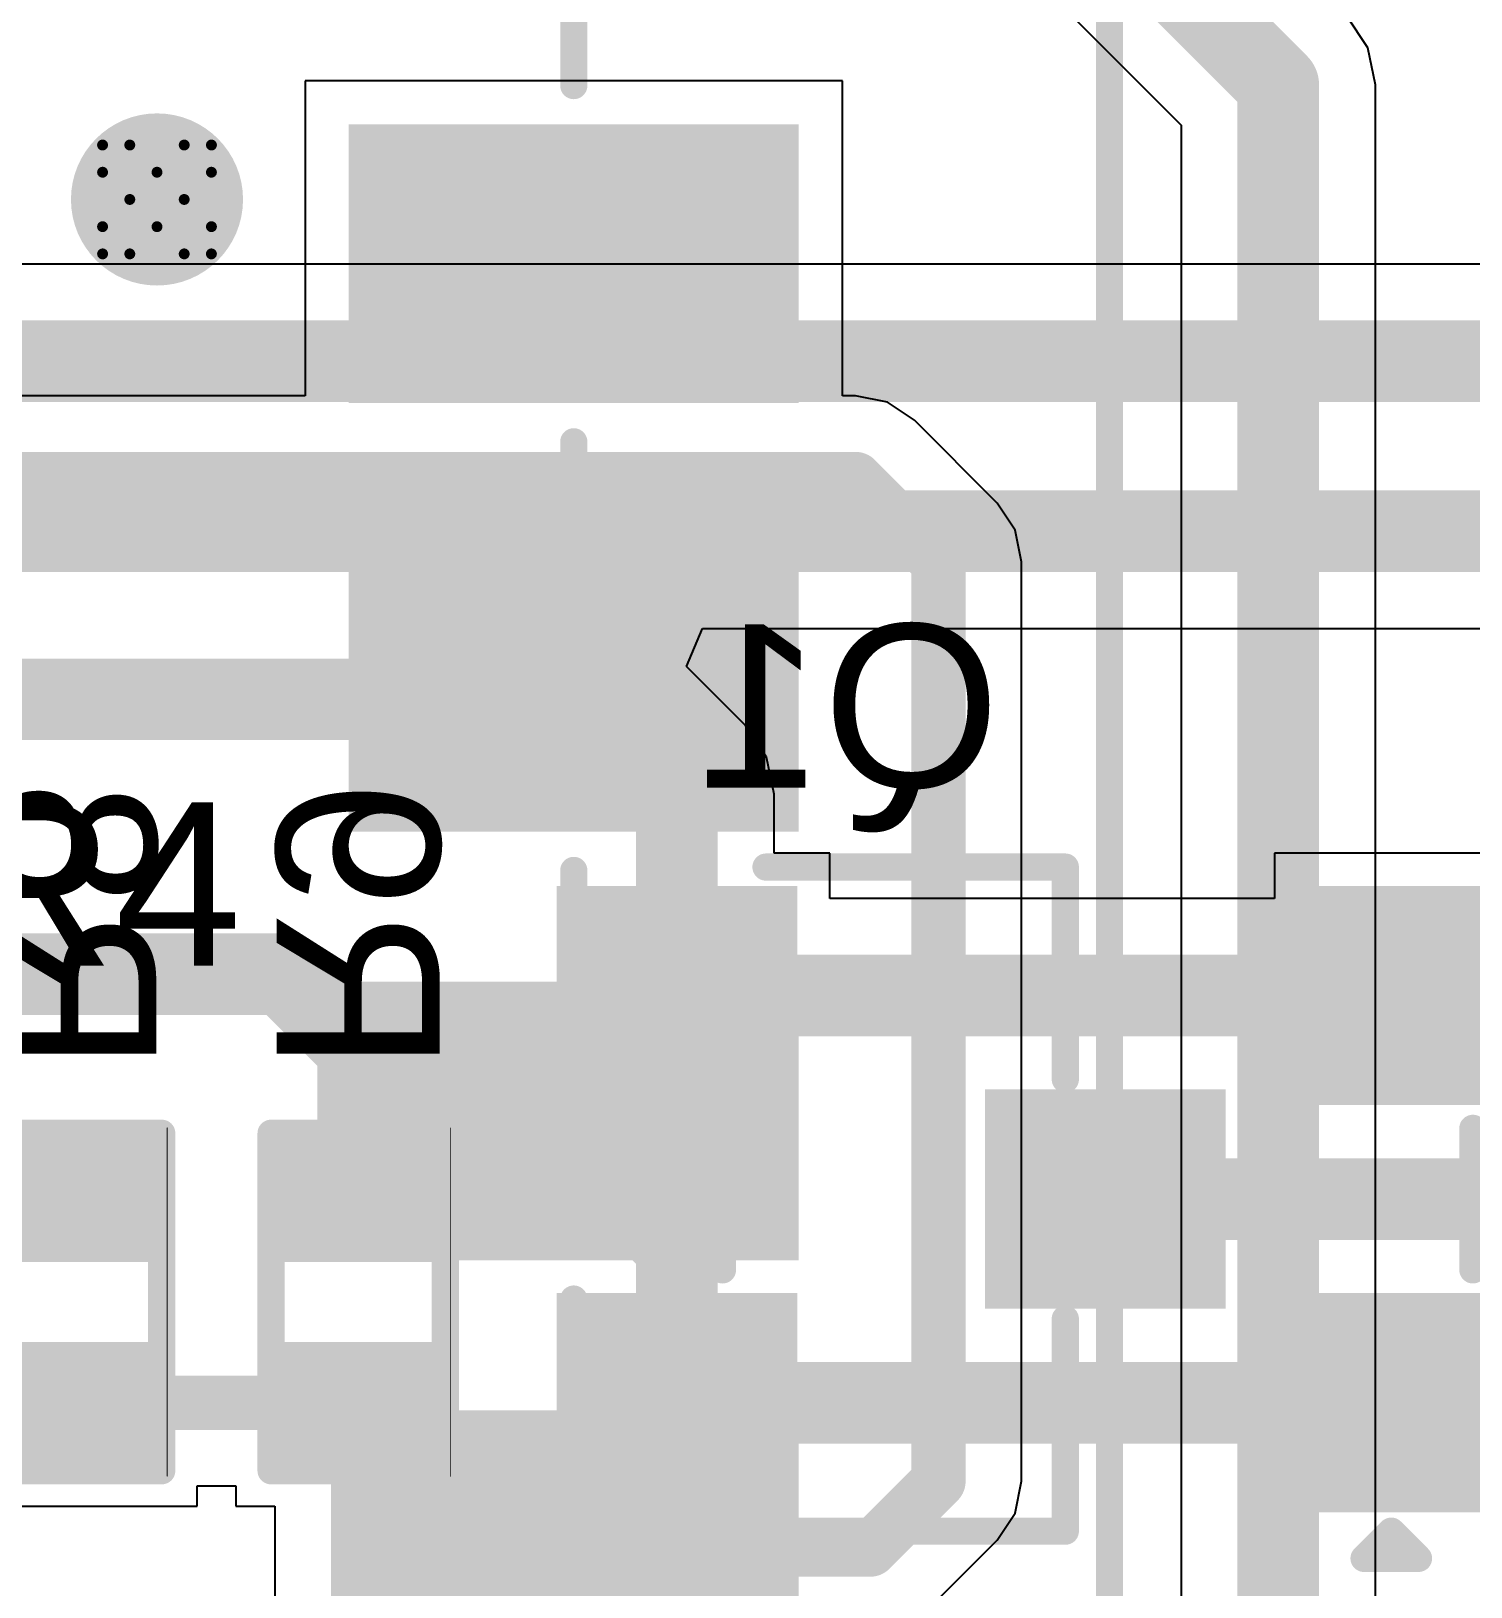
# Model space of a CAD drawing. Header units: inches. Extents: x -1 to 351, y 0 to 83.
# Drawn here: x 36.47 to 43.19, y 15.77 to 23.03 of the extents above; entities that cross this region are included whole.
import ezdxf

# ---------------------------------------------------------------- set-up
doc = ezdxf.new("R2010")
doc.units = ezdxf.units.IN
for name, color, linetype in [('Bottom Layer', 5, 'Continuous'), ('Bottom Overlay', 54, 'Continuous'), ('Bottom Paste', 16, 'Continuous'), ('Bottom Solder', 6, 'Continuous'), ('Drill Drawing', 1, 'Continuous'), ('Top Layer', 1, 'Continuous'), ('Top Overlay', 2, 'Continuous'), ('Top Paste', 8, 'Continuous'), ('Top Solder', 216, 'Continuous'), ('Via Holes', 16, 'Continuous')]:
    doc.layers.add(name, color=color, linetype=linetype)
doc.styles.add('Arial', font='', dxfattribs={"height": 0.2})
doc.styles.get('Arial').set_extended_font_data('Arial')

# ---------------------------------------------------------------- blocks, each defined once
blk = doc.blocks.new('BW16_7')
at = {"layer": 'Top Layer'}
for points in [[(-8.999982, 4.3999912), (-8.999982, 5.599988799999999), (-6.999986, 5.599988799999999), (-6.999986, 4.3999912)], [(-8.999982, 2.3999952), (-8.999982, 3.5999928), (-6.999986, 3.5999928), (-6.999986, 2.3999952)], [(-8.999982, 0.3999992), (-8.999982, 1.5999968), (-6.999986, 1.5999968), (-6.999986, 0.3999991999999999)], [(-8.999982, -1.5999968), (-8.999982, -0.3999991999999999), (-6.999986, -0.3999992), (-6.999986, -1.5999968)]]:
    blk.add_hatch(color=1, dxfattribs=at).paths.add_polyline_path(points)
at = {"layer": 'Top Paste'}
for points in [[(-8.999982, 4.3999912), (-8.999982, 5.599988799999999), (-6.999986, 5.599988799999999), (-6.999986, 4.3999912)], [(-8.999982, 2.3999952), (-8.999982, 3.5999928), (-6.999986, 3.5999928), (-6.999986, 2.3999952)], [(-8.999982, 0.3999992), (-8.999982, 1.5999968), (-6.999986, 1.5999968), (-6.999986, 0.3999991999999999)], [(-8.999982, -1.5999968), (-8.999982, -0.3999991999999999), (-6.999986, -0.3999992), (-6.999986, -1.5999968)]]:
    blk.add_hatch(color=8, dxfattribs=at).paths.add_polyline_path(points)
at = {"layer": 'Top Solder'}
for points in [[(-9.0499946, 4.3499786), (-9.0499946, 5.6500014), (-6.949973399999999, 5.6500014), (-6.949973399999999, 4.3499786)], [(-9.0499946, 2.3499826), (-9.0499946, 3.6500054), (-6.949973399999999, 3.6500054), (-6.949973399999999, 2.3499826)], [(-9.0499946, 0.3499866), (-9.0499946, 1.6500094), (-6.949973399999999, 1.6500094), (-6.949973399999999, 0.3499865999999999)], [(-9.0499946, -1.6500094), (-9.0499946, -0.3499865999999999), (-6.949973399999999, -0.3499866), (-6.949973399999999, -1.6500094)]]:
    blk.add_hatch(color=216, dxfattribs=at).paths.add_polyline_path(points)
at = {"layer": 'Top Overlay'}
for points in [[(-5.499861999999999, -6.999986, 0.127, 0.127, 0), (-5.499861999999999, 7.999984, 0.127, 0.127, 0)], [(-8.0000094, 5.831205, 0.127, 0.127, 0), (-8.0000094, 6.168898, 0.127, 0.127, 0)], [(-8.0000094, 3.8311836, 0.127, 0.127, 0), (-8.0000094, 4.168902, 0.127, 0.127, 0)], [(-8.0000094, 1.8311368, 0.127, 0.127, 0), (-8.0000094, 2.168906, 0.127, 0.127, 0)], [(-8.0000094, -0.1688084, 0.127, 0.127, 0), (-8.0000094, 0.16891, 0.127, 0.127, 0)]]:
    blk.add_lwpolyline(points, format="xyseb", dxfattribs=at)
for points in [[(-8.0317594, 5.831205, 0.0635, 0.0635, 1), (-7.9682594, 5.831205, 0.0635, 0.0635, 1)], [(-8.0317594, 4.168902, 0.0635, 0.0635, 1), (-7.9682594, 4.168902, 0.0635, 0.0635, 1)], [(-8.0317594, 3.8311836, 0.0635, 0.0635, 1), (-7.9682594, 3.8311836, 0.0635, 0.0635, 1)], [(-8.0317594, 2.168906, 0.0635, 0.0635, 1), (-7.9682594, 2.168906, 0.0635, 0.0635, 1)], [(-8.0317594, 1.8311368, 0.0635, 0.0635, 1), (-7.9682594, 1.8311368, 0.0635, 0.0635, 1)], [(-8.0317594, 0.16891, 0.0635, 0.0635, 1), (-7.9682594, 0.16891, 0.0635, 0.0635, 1)], [(-8.0317594, -0.1688084, 0.0635, 0.0635, 1), (-7.9682594, -0.1688084, 0.0635, 0.0635, 1)]]:
    blk.add_lwpolyline(points, format="xyseb", close=True, dxfattribs=at)
blk = doc.blocks.new('R___0402_B_39')
at = {"layer": 'Bottom Layer'}
for points in [[(-0.2413, 0.3175), (-0.2412999999999999, -0.3175), (-0.6985, -0.3175), (-0.6985, 0.3175)], [(0.6985, 0.3175), (0.6985, -0.3175), (0.2413, -0.3175), (0.2412999999999999, 0.3175)]]:
    blk.add_hatch(color=5, dxfattribs=at).paths.add_polyline_path(points)
at = {"layer": 'Bottom Paste'}
for points in [[(-0.2413, 0.3175), (-0.2412999999999999, -0.3175), (-0.6985, -0.3175), (-0.6985, 0.3175)], [(0.6985, 0.3175), (0.6985, -0.3175), (0.2413, -0.3175), (0.2412999999999999, 0.3175)]]:
    blk.add_hatch(color=16, dxfattribs=at).paths.add_polyline_path(points)
at = {"layer": 'Bottom Solder'}
for points in [[(-0.18629884, 0.37250116), (-0.1862988399999999, -0.37250116), (-0.75350116, -0.37250116), (-0.75350116, 0.37250116)], [(0.75350116, 0.37250116), (0.75350116, -0.37250116), (0.18629884, -0.37250116), (0.1862988399999999, 0.37250116)]]:
    blk.add_hatch(color=6, dxfattribs=at).paths.add_polyline_path(points)
at = {"layer": 'Bottom Overlay'}
for points in [[(-0.7874, -0.4064, 0.127, 0.127, 0), (-0.7874, 0.4064, 0.127, 0.127, 0)], [(0.7874, 0.4064, 0.127, 0.127, 0), (-0.7874, 0.4064, 0.127, 0.127, 0)], [(0.7874, -0.4064, 0.127, 0.127, 0), (0.7874, 0.4064, 0.127, 0.127, 0)], [(0.8128, 0.4318, 0.0032258, 0.0032258, 0), (-0.8128, 0.4318, 0.0032258, 0.0032258, 0)], [(0.7874, -0.4064, 0.127, 0.127, 0), (-0.7874, -0.4064, 0.127, 0.127, 0)]]:
    blk.add_lwpolyline(points, format="xyseb", dxfattribs=at)
for points in [[(-0.8191499999999999, 0.4064, 0.0635, 0.0635, 1), (-0.7556499999999999, 0.4064, 0.0635, 0.0635, 1)], [(-0.8191499999999999, 0.4064, 0.0635, 0.0635, 1), (-0.7556499999999999, 0.4064, 0.0635, 0.0635, 1)], [(0.7556499999999999, 0.4064, 0.0635, 0.0635, 1), (0.8191499999999999, 0.4064, 0.0635, 0.0635, 1)], [(0.7556499999999999, 0.4064, 0.0635, 0.0635, 1), (0.8191499999999999, 0.4064, 0.0635, 0.0635, 1)], [(-0.81360518, 0.4318, 0.0016129, 0.0016129, 1), (-0.8119948199999999, 0.4318, 0.0016129, 0.0016129, 1)], [(0.8119948199999999, 0.4318, 0.0016129, 0.0016129, 1), (0.81360518, 0.4318, 0.0016129, 0.0016129, 1)], [(-0.8191499999999999, -0.4064, 0.0635, 0.0635, 1), (-0.7556499999999999, -0.4064, 0.0635, 0.0635, 1)], [(-0.8191499999999999, -0.4064, 0.0635, 0.0635, 1), (-0.7556499999999999, -0.4064, 0.0635, 0.0635, 1)], [(0.7556499999999999, -0.4064, 0.0635, 0.0635, 1), (0.8191499999999999, -0.4064, 0.0635, 0.0635, 1)], [(0.7556499999999999, -0.4064, 0.0635, 0.0635, 1), (0.8191499999999999, -0.4064, 0.0635, 0.0635, 1)]]:
    blk.add_lwpolyline(points, format="xyseb", close=True, dxfattribs=at)
blk = doc.blocks.new('R___0402_B_40')
at = {"layer": 'Bottom Layer'}
for points in [[(-0.2413, 0.3175), (-0.2412999999999999, -0.3175), (-0.6985, -0.3175), (-0.6985, 0.3175)], [(0.6985, 0.3175), (0.6985, -0.3175), (0.2413, -0.3175), (0.2412999999999999, 0.3175)]]:
    blk.add_hatch(color=5, dxfattribs=at).paths.add_polyline_path(points)
at = {"layer": 'Bottom Paste'}
for points in [[(-0.2413, 0.3175), (-0.2412999999999999, -0.3175), (-0.6985, -0.3175), (-0.6985, 0.3175)], [(0.6985, 0.3175), (0.6985, -0.3175), (0.2413, -0.3175), (0.2412999999999999, 0.3175)]]:
    blk.add_hatch(color=16, dxfattribs=at).paths.add_polyline_path(points)
at = {"layer": 'Bottom Solder'}
for points in [[(-0.18629884, 0.37250116), (-0.1862988399999999, -0.37250116), (-0.75350116, -0.37250116), (-0.75350116, 0.37250116)], [(0.75350116, 0.37250116), (0.75350116, -0.37250116), (0.18629884, -0.37250116), (0.1862988399999999, 0.37250116)]]:
    blk.add_hatch(color=6, dxfattribs=at).paths.add_polyline_path(points)
at = {"layer": 'Bottom Overlay'}
for points in [[(-0.7874, -0.4064, 0.127, 0.127, 0), (-0.7874, 0.4064, 0.127, 0.127, 0)], [(0.7874, 0.4064, 0.127, 0.127, 0), (-0.7874, 0.4064, 0.127, 0.127, 0)], [(0.7874, -0.4064, 0.127, 0.127, 0), (0.7874, 0.4064, 0.127, 0.127, 0)], [(0.8128, 0.4318, 0.0032258, 0.0032258, 0), (-0.8128, 0.4318, 0.0032258, 0.0032258, 0)], [(0.7874, -0.4064, 0.127, 0.127, 0), (-0.7874, -0.4064, 0.127, 0.127, 0)]]:
    blk.add_lwpolyline(points, format="xyseb", dxfattribs=at)
for points in [[(-0.8191499999999999, 0.4064, 0.0635, 0.0635, 1), (-0.7556499999999999, 0.4064, 0.0635, 0.0635, 1)], [(-0.8191499999999999, 0.4064, 0.0635, 0.0635, 1), (-0.7556499999999999, 0.4064, 0.0635, 0.0635, 1)], [(0.7556499999999999, 0.4064, 0.0635, 0.0635, 1), (0.8191499999999999, 0.4064, 0.0635, 0.0635, 1)], [(0.7556499999999999, 0.4064, 0.0635, 0.0635, 1), (0.8191499999999999, 0.4064, 0.0635, 0.0635, 1)], [(-0.81360518, 0.4318, 0.0016129, 0.0016129, 1), (-0.8119948199999999, 0.4318, 0.0016129, 0.0016129, 1)], [(0.8119948199999999, 0.4318, 0.0016129, 0.0016129, 1), (0.81360518, 0.4318, 0.0016129, 0.0016129, 1)], [(-0.8191499999999999, -0.4064, 0.0635, 0.0635, 1), (-0.7556499999999999, -0.4064, 0.0635, 0.0635, 1)], [(-0.8191499999999999, -0.4064, 0.0635, 0.0635, 1), (-0.7556499999999999, -0.4064, 0.0635, 0.0635, 1)], [(0.7556499999999999, -0.4064, 0.0635, 0.0635, 1), (0.8191499999999999, -0.4064, 0.0635, 0.0635, 1)], [(0.7556499999999999, -0.4064, 0.0635, 0.0635, 1), (0.8191499999999999, -0.4064, 0.0635, 0.0635, 1)]]:
    blk.add_lwpolyline(points, format="xyseb", close=True, dxfattribs=at)
blk = doc.blocks.new('SOT_23_B_53')
at = {"layer": 'Bottom Layer'}
for points in [[(-1.36000109, 1.46000089), (-0.54000019, 1.46000089), (-0.54000019, 0.54000019), (-1.36000109, 0.54000019)], [(0.54000019, 1.46000089), (1.36000109, 1.46000089), (1.36000109, 0.54000019), (0.54000019, 0.54000019)], [(-0.41000045, -0.54000019), (0.41000045, -0.54000019), (0.41000045, -1.46000089), (-0.41000045, -1.46000089)]]:
    blk.add_hatch(color=5, dxfattribs=at).paths.add_polyline_path(points)
at = {"layer": 'Bottom Paste'}
for points in [[(-1.36000109, 1.46000089), (-0.54000019, 1.46000089), (-0.54000019, 0.54000019), (-1.36000109, 0.54000019)], [(0.54000019, 1.46000089), (1.36000109, 1.46000089), (1.36000109, 0.54000019), (0.54000019, 0.54000019)], [(-0.41000045, -0.54000019), (0.41000045, -0.54000019), (0.41000045, -1.46000089), (-0.41000045, -1.46000089)]]:
    blk.add_hatch(color=16, dxfattribs=at).paths.add_polyline_path(points)
at = {"layer": 'Bottom Solder'}
for points in [[(-1.46160109, 1.56160089), (-0.43840019, 1.56160089), (-0.43840019, 0.43840019), (-1.46160109, 0.43840019)], [(0.43840019, 1.56160089), (1.46160109, 1.56160089), (1.46160109, 0.43840019), (0.43840019, 0.43840019)], [(-0.51160045, -0.43840019), (0.51160045, -0.43840019), (0.51160045, -1.56160089), (-0.51160045, -1.56160089)]]:
    blk.add_hatch(color=6, dxfattribs=at).paths.add_polyline_path(points)
at = {"layer": 'Bottom Overlay'}
for points in [[(-1.6764, 1.2954, 0.127, 0.127, 0), (-1.5494, 1.1684, 0.127, 0.127, 0)], [(-1.6764, 1.2954, 0.127, 0.127, 0), (-1.6764, 1.0414, 0.127, 0.127, 0)], [(-1.5494, 1.1684, 0.127, 0.127, 0), (-1.6764, 1.0414, 0.127, 0.127, 0)], [(-0.3302, 0.7874, 0.127, 0.127, 0), (0.3302, 0.7874, 0.127, 0.127, 0)], [(-1.5494, 0.5841999999999999, 0.127, 0.127, 0), (-1.5494, -0.8128, 0.127, 0.127, 0)], [(1.5494, 0.5841999999999999, 0.127, 0.127, 0), (1.5494, -0.8128, 0.127, 0.127, 0)], [(-1.5494, -0.8128, 0.127, 0.127, 0), (-0.5588, -0.8128, 0.127, 0.127, 0)], [(0.5588, -0.8128, 0.127, 0.127, 0), (1.5494, -0.8128, 0.127, 0.127, 0)]]:
    blk.add_lwpolyline(points, format="xyseb", dxfattribs=at)
for points in [[(-1.70815, 1.2954, 0.0635, 0.0635, 1), (-1.64465, 1.2954, 0.0635, 0.0635, 1)], [(-1.70815, 1.2954, 0.0635, 0.0635, 1), (-1.64465, 1.2954, 0.0635, 0.0635, 1)], [(-1.58115, 1.1684, 0.0635, 0.0635, 1), (-1.51765, 1.1684, 0.0635, 0.0635, 1)], [(-1.58115, 1.1684, 0.0635, 0.0635, 1), (-1.51765, 1.1684, 0.0635, 0.0635, 1)], [(-1.70815, 1.0414, 0.0635, 0.0635, 1), (-1.64465, 1.0414, 0.0635, 0.0635, 1)], [(-1.70815, 1.0414, 0.0635, 0.0635, 1), (-1.64465, 1.0414, 0.0635, 0.0635, 1)], [(-0.36195, 0.7874, 0.0635, 0.0635, 1), (-0.29845, 0.7874, 0.0635, 0.0635, 1)], [(0.29845, 0.7874, 0.0635, 0.0635, 1), (0.36195, 0.7874, 0.0635, 0.0635, 1)], [(-1.58115, 0.5841999999999999, 0.0635, 0.0635, 1), (-1.51765, 0.5841999999999999, 0.0635, 0.0635, 1)], [(1.51765, 0.5841999999999999, 0.0635, 0.0635, 1), (1.58115, 0.5841999999999999, 0.0635, 0.0635, 1)], [(-1.58115, -0.8128, 0.0635, 0.0635, 1), (-1.51765, -0.8128, 0.0635, 0.0635, 1)], [(-1.58115, -0.8128, 0.0635, 0.0635, 1), (-1.51765, -0.8128, 0.0635, 0.0635, 1)], [(-0.5905499999999999, -0.8128, 0.0635, 0.0635, 1), (-0.52705, -0.8128, 0.0635, 0.0635, 1)], [(0.52705, -0.8128, 0.0635, 0.0635, 1), (0.5905499999999999, -0.8128, 0.0635, 0.0635, 1)], [(1.51765, -0.8128, 0.0635, 0.0635, 1), (1.58115, -0.8128, 0.0635, 0.0635, 1)], [(1.51765, -0.8128, 0.0635, 0.0635, 1), (1.58115, -0.8128, 0.0635, 0.0635, 1)]]:
    blk.add_lwpolyline(points, format="xyseb", close=True, dxfattribs=at)
blk = doc.blocks.new('SOT_23_B_56')
at = {"layer": 'Bottom Layer'}
for points in [[(-1.36000109, 1.46000089), (-0.54000019, 1.46000089), (-0.54000019, 0.54000019), (-1.36000109, 0.54000019)], [(0.54000019, 1.46000089), (1.36000109, 1.46000089), (1.36000109, 0.54000019), (0.54000019, 0.54000019)], [(-0.41000045, -0.54000019), (0.41000045, -0.54000019), (0.41000045, -1.46000089), (-0.41000045, -1.46000089)]]:
    blk.add_hatch(color=5, dxfattribs=at).paths.add_polyline_path(points)
at = {"layer": 'Bottom Paste'}
for points in [[(-1.36000109, 1.46000089), (-0.54000019, 1.46000089), (-0.54000019, 0.54000019), (-1.36000109, 0.54000019)], [(0.54000019, 1.46000089), (1.36000109, 1.46000089), (1.36000109, 0.54000019), (0.54000019, 0.54000019)], [(-0.41000045, -0.54000019), (0.41000045, -0.54000019), (0.41000045, -1.46000089), (-0.41000045, -1.46000089)]]:
    blk.add_hatch(color=16, dxfattribs=at).paths.add_polyline_path(points)
at = {"layer": 'Bottom Solder'}
for points in [[(-1.46160109, 1.56160089), (-0.43840019, 1.56160089), (-0.43840019, 0.43840019), (-1.46160109, 0.43840019)], [(0.43840019, 1.56160089), (1.46160109, 1.56160089), (1.46160109, 0.43840019), (0.43840019, 0.43840019)], [(-0.51160045, -0.43840019), (0.51160045, -0.43840019), (0.51160045, -1.56160089), (-0.51160045, -1.56160089)]]:
    blk.add_hatch(color=6, dxfattribs=at).paths.add_polyline_path(points)
at = {"layer": 'Bottom Overlay'}
for points in [[(-1.6764, 1.2954, 0.127, 0.127, 0), (-1.5494, 1.1684, 0.127, 0.127, 0)], [(-1.6764, 1.2954, 0.127, 0.127, 0), (-1.6764, 1.0414, 0.127, 0.127, 0)], [(-1.5494, 1.1684, 0.127, 0.127, 0), (-1.6764, 1.0414, 0.127, 0.127, 0)], [(-0.3302, 0.7874, 0.127, 0.127, 0), (0.3302, 0.7874, 0.127, 0.127, 0)], [(-1.5494, 0.5841999999999999, 0.127, 0.127, 0), (-1.5494, -0.8128, 0.127, 0.127, 0)], [(1.5494, 0.5841999999999999, 0.127, 0.127, 0), (1.5494, -0.8128, 0.127, 0.127, 0)], [(-1.5494, -0.8128, 0.127, 0.127, 0), (-0.5588, -0.8128, 0.127, 0.127, 0)], [(0.5588, -0.8128, 0.127, 0.127, 0), (1.5494, -0.8128, 0.127, 0.127, 0)]]:
    blk.add_lwpolyline(points, format="xyseb", dxfattribs=at)
for points in [[(-1.70815, 1.2954, 0.0635, 0.0635, 1), (-1.64465, 1.2954, 0.0635, 0.0635, 1)], [(-1.70815, 1.2954, 0.0635, 0.0635, 1), (-1.64465, 1.2954, 0.0635, 0.0635, 1)], [(-1.58115, 1.1684, 0.0635, 0.0635, 1), (-1.51765, 1.1684, 0.0635, 0.0635, 1)], [(-1.58115, 1.1684, 0.0635, 0.0635, 1), (-1.51765, 1.1684, 0.0635, 0.0635, 1)], [(-1.70815, 1.0414, 0.0635, 0.0635, 1), (-1.64465, 1.0414, 0.0635, 0.0635, 1)], [(-1.70815, 1.0414, 0.0635, 0.0635, 1), (-1.64465, 1.0414, 0.0635, 0.0635, 1)], [(-0.36195, 0.7874, 0.0635, 0.0635, 1), (-0.29845, 0.7874, 0.0635, 0.0635, 1)], [(0.29845, 0.7874, 0.0635, 0.0635, 1), (0.36195, 0.7874, 0.0635, 0.0635, 1)], [(-1.58115, 0.5841999999999999, 0.0635, 0.0635, 1), (-1.51765, 0.5841999999999999, 0.0635, 0.0635, 1)], [(1.51765, 0.5841999999999999, 0.0635, 0.0635, 1), (1.58115, 0.5841999999999999, 0.0635, 0.0635, 1)], [(-1.58115, -0.8128, 0.0635, 0.0635, 1), (-1.51765, -0.8128, 0.0635, 0.0635, 1)], [(-1.58115, -0.8128, 0.0635, 0.0635, 1), (-1.51765, -0.8128, 0.0635, 0.0635, 1)], [(-0.5905499999999999, -0.8128, 0.0635, 0.0635, 1), (-0.52705, -0.8128, 0.0635, 0.0635, 1)], [(0.52705, -0.8128, 0.0635, 0.0635, 1), (0.5905499999999999, -0.8128, 0.0635, 0.0635, 1)], [(1.51765, -0.8128, 0.0635, 0.0635, 1), (1.58115, -0.8128, 0.0635, 0.0635, 1)], [(1.51765, -0.8128, 0.0635, 0.0635, 1), (1.58115, -0.8128, 0.0635, 0.0635, 1)]]:
    blk.add_lwpolyline(points, format="xyseb", close=True, dxfattribs=at)

msp = doc.modelspace()

# ---------------------------------------------------------------- hatches: boundary and pattern name
at = {"layer": 'Bottom Layer'}
h = msp.add_hatch(color=5, dxfattribs=at)
edge = h.paths.add_edge_path()
edge.add_arc((37.05762464, 22.24804034), 0.2999994, 0, 360)
at = {"layer": 'Bottom Solder'}
h = msp.add_hatch(color=6, dxfattribs=at)
edge = h.paths.add_edge_path()
edge.add_arc((37.05762464, 22.24804034), 0.4015993999999999, 0, 360)
at = {"layer": 'Top Layer'}
h = msp.add_hatch(color=1, dxfattribs=at)
edge = h.paths.add_edge_path()
edge.add_arc((37.05762464, 22.24804034), 0.2999994, 0, 360)
at = {"layer": 'Top Solder'}
h = msp.add_hatch(color=216, dxfattribs=at)
edge = h.paths.add_edge_path()
edge.add_arc((37.05762464, 22.24804034), 0.4015993999999999, 0, 360)
at = {"layer": 'Via Holes'}
h = msp.add_hatch(color=7, dxfattribs=at)
edge = h.paths.add_edge_path()
edge.add_arc((37.05762464, 22.24804034), 0.1499997, 0, 360)

# ---------------------------------------------------------------- linework, layer by layer
at = {"layer": 'Bottom Layer'}
for p, q in [((65.7840569, 21.94610038), (26.90310596, 21.94610038)), ((39.52936722, 20.06852222), (39.60301706, 20.24632222)), ((39.60301706, 20.24632222), (52.61856125999999, 20.24632222)), ((39.80472354, 19.7931659), (39.52936722, 20.06852222)), ((39.90296566, 19.64613546), (39.80472354, 19.7931659)), ((39.93746648, 19.47269918), (39.90296566, 19.64613546)), ((39.93746394, 19.47268648), (39.93746648, 19.47269918)), ((39.93746394, 19.19740636), (39.93746394, 19.47268648)), ((40.1982559, 19.19740636), (39.93746394, 19.19740636)), ((40.1982559, 18.98665494), (40.1982559, 19.19740636)), ((43.70077874, 19.19748764), (42.27278058, 19.19748764)), ((42.27278058, 19.19748764), (42.27278058, 18.98665494)), ((42.27278058, 18.98665494), (40.1982559, 18.98665494)), ((37.24474644, 16.1508059), (37.24474644, 16.24494084)), ((37.24474644, 16.24494084), (37.42498992, 16.24494084)), ((37.42498992, 16.24494084), (37.42498992, 16.1508059)), ((36.10174644, 16.1508059), (37.24474644, 16.1508059)), ((37.42498992, 16.1508059), (37.60802486, 16.1508059)), ((37.60802486, 16.1508059), (37.60802486, 15.70179232))]:
    msp.add_line(p, q, dxfattribs=at)
for points in [[(26.90309326, 21.49289326, 0.3809999999999999, 0.3809999999999999, 0), (65.7840569, 21.49289326, 0.3809999999999999, 0.3809999999999999, 0)], [(27.38320406, 20.69952934, 0.3809999999999999, 0.3809999999999999, 0), (52.80628758, 20.69952934, 0.3809999999999999, 0.3809999999999999, 0)], [(27.79407192, 19.91555326, 0.3809999999999999, 0.3809999999999999, 0), (39.04140274, 19.91555326, 0.3809999999999999, 0.3809999999999999, 0)], [(39.04140274, 19.91555326, 0.3809999999999999, 0.3809999999999999, 0), (39.48425682, 19.47269918, 0.3809999999999999, 0.3809999999999999, 0)], [(39.48425682, 18.53340718, 0.3809999999999999, 0.3809999999999999, 0), (39.48425682, 19.47269918, 0.3809999999999999, 0.3809999999999999, 0)], [(34.1669624, 18.63340698, 0.3809999999999999, 0.3809999999999999, 0), (37.64708498, 18.63340698, 0.3809999999999999, 0.3809999999999999, 0)], [(37.64708498, 18.63340698, 0.3809999999999999, 0.3809999999999999, 0), (37.99648992, 18.28400204, 0.3809999999999999, 0.3809999999999999, 0)], [(39.48425682, 18.53340718, 0.3809999999999999, 0.3809999999999999, 0), (39.48429745999999, 18.53344782, 0.3809999999999999, 0.3809999999999999, 0)], [(39.48429745999999, 18.53344782, 0.3809999999999999, 0.3809999999999999, 0), (42.98673901999999, 18.53344782, 0.3809999999999999, 0.3809999999999999, 0)], [(42.98673901999999, 18.53344782, 0.3809999999999999, 0.3809999999999999, 0), (42.98677966, 18.53348846, 0.3809999999999999, 0.3809999999999999, 0)], [(37.99648992, 17.5732059, 0.3809999999999999, 0.3809999999999999, 0), (37.99648992, 18.28400204, 0.3809999999999999, 0.3809999999999999, 0)], [(36.05676304, 17.5732059, 0.3809999999999999, 0.3809999999999999, 0), (36.67324644, 17.5732059, 0.3809999999999999, 0.3809999999999999, 0)], [(37.99648992, 17.5732059, 0.3809999999999999, 0.3809999999999999, 0), (39.27149372, 17.5732059, 0.3809999999999999, 0.3809999999999999, 0)], [(39.27149372, 17.5732059, 0.3809999999999999, 0.3809999999999999, 0), (39.48425682, 17.3604428, 0.3809999999999999, 0.3809999999999999, 0)], [(41.4842579, 17.58340654, 0.3809999999999999, 0.3809999999999999, 0), (43.57763446, 17.58340654, 0.3809999999999999, 0.3809999999999999, 0)], [(39.48425682, 16.6334059, 0.3809999999999999, 0.3809999999999999, 0), (39.48425682, 17.3604428, 0.3809999999999999, 0.3809999999999999, 0)], [(39.48425682, 16.6334059, 0.3809999999999999, 0.3809999999999999, 0), (42.98669838, 16.6334059, 0.3809999999999999, 0.3809999999999999, 0)], [(36.67324644, 16.6334059, 0.254, 0.254, 0), (37.99648992, 16.6334059, 0.254, 0.254, 0)], [(37.99648992, 14.44281846, 0.254, 0.254, 0), (37.99648992, 16.6334059, 0.254, 0.254, 0)]]:
    msp.add_lwpolyline(points, format="xyseb", dxfattribs=at)
for points in [[(38.94615274, 19.91555326, 0.1905, 0.1905, 1), (39.13665274, 19.91555326, 0.1905, 0.1905, 1)], [(38.94615274, 19.91555326, 0.1905, 0.1905, 1), (39.13665274, 19.91555326, 0.1905, 0.1905, 1)], [(39.38900682, 19.47269918, 0.1905, 0.1905, 1), (39.57950682, 19.47269918, 0.1905, 0.1905, 1)], [(39.38900682, 19.47269918, 0.1905, 0.1905, 1), (39.57950682, 19.47269918, 0.1905, 0.1905, 1)], [(37.55183498, 18.63340698, 0.1905, 0.1905, 1), (37.74233498, 18.63340698, 0.1905, 0.1905, 1)], [(37.55183498, 18.63340698, 0.1905, 0.1905, 1), (37.74233498, 18.63340698, 0.1905, 0.1905, 1)], [(39.38900682, 18.53340718, 0.1905, 0.1905, 1), (39.57950682, 18.53340718, 0.1905, 0.1905, 1)], [(39.38900682, 18.53340718, 0.1905, 0.1905, 1), (39.57950682, 18.53340718, 0.1905, 0.1905, 1)], [(39.38904746, 18.53344782, 0.1905, 0.1905, 1), (39.57954746, 18.53344782, 0.1905, 0.1905, 1)], [(39.38904746, 18.53344782, 0.1905, 0.1905, 1), (39.57954746, 18.53344782, 0.1905, 0.1905, 1)], [(42.89148901999999, 18.53344782, 0.1905, 0.1905, 1), (43.08198902, 18.53344782, 0.1905, 0.1905, 1)], [(42.89148901999999, 18.53344782, 0.1905, 0.1905, 1), (43.08198902, 18.53344782, 0.1905, 0.1905, 1)], [(42.89152966, 18.53348846, 0.1905, 0.1905, 1), (43.08202966, 18.53348846, 0.1905, 0.1905, 1)], [(37.90123991999999, 18.28400204, 0.1905, 0.1905, 1), (38.09173991999999, 18.28400204, 0.1905, 0.1905, 1)], [(37.90123991999999, 18.28400204, 0.1905, 0.1905, 1), (38.09173991999999, 18.28400204, 0.1905, 0.1905, 1)], [(36.57799644, 17.5732059, 0.1905, 0.1905, 1), (36.76849644, 17.5732059, 0.1905, 0.1905, 1)], [(37.90123991999999, 17.5732059, 0.1905, 0.1905, 1), (38.09173991999999, 17.5732059, 0.1905, 0.1905, 1)], [(37.90123991999999, 17.5732059, 0.1905, 0.1905, 1), (38.09173991999999, 17.5732059, 0.1905, 0.1905, 1)], [(39.17624372, 17.5732059, 0.1905, 0.1905, 1), (39.36674372, 17.5732059, 0.1905, 0.1905, 1)], [(39.17624372, 17.5732059, 0.1905, 0.1905, 1), (39.36674372, 17.5732059, 0.1905, 0.1905, 1)], [(41.3890079, 17.58340654, 0.1905, 0.1905, 1), (41.5795079, 17.58340654, 0.1905, 0.1905, 1)], [(39.38900682, 17.3604428, 0.1905, 0.1905, 1), (39.57950682, 17.3604428, 0.1905, 0.1905, 1)], [(39.38900682, 17.3604428, 0.1905, 0.1905, 1), (39.57950682, 17.3604428, 0.1905, 0.1905, 1)], [(39.38900682, 16.6334059, 0.1905, 0.1905, 1), (39.57950682, 16.6334059, 0.1905, 0.1905, 1)], [(39.38900682, 16.6334059, 0.1905, 0.1905, 1), (39.57950682, 16.6334059, 0.1905, 0.1905, 1)], [(42.89144838, 16.6334059, 0.1905, 0.1905, 1), (43.08194838, 16.6334059, 0.1905, 0.1905, 1)], [(36.60974644, 16.6334059, 0.127, 0.127, 1), (36.73674644, 16.6334059, 0.127, 0.127, 1)], [(37.93298992, 16.6334059, 0.127, 0.127, 1), (38.05998992, 16.6334059, 0.127, 0.127, 1)], [(37.93298992, 16.6334059, 0.127, 0.127, 1), (38.05998992, 16.6334059, 0.127, 0.127, 1)]]:
    msp.add_lwpolyline(points, format="xyseb", close=True, dxfattribs=at)
at = {"layer": 'Drill Drawing'}
for points in [[(36.80362464, 22.37504034, 0.0508, 0.0508, 0), (36.80362464, 22.50204034, 0.0508, 0.0508, 0)], [(36.80362464, 22.50204034, 0.0508, 0.0508, 0), (36.93062464, 22.50204034, 0.0508, 0.0508, 0)], [(36.93062464, 22.50204034, 0.0508, 0.0508, 0), (37.05762464, 22.37504034, 0.0508, 0.0508, 0)], [(37.05762464, 22.37504034, 0.0508, 0.0508, 0), (37.18462464, 22.50204034, 0.0508, 0.0508, 0)], [(37.18462464, 22.50204034, 0.0508, 0.0508, 0), (37.31162464, 22.50204034, 0.0508, 0.0508, 0)], [(37.31162464, 22.37504034, 0.0508, 0.0508, 0), (37.31162464, 22.50204034, 0.0508, 0.0508, 0)], [(36.80362464, 22.37504034, 0.0508, 0.0508, 0), (36.93062464, 22.24804034, 0.0508, 0.0508, 0)], [(37.18462464, 22.24804034, 0.0508, 0.0508, 0), (37.31162464, 22.37504034, 0.0508, 0.0508, 0)], [(36.80362464, 22.12104034, 0.0508, 0.0508, 0), (36.93062464, 22.24804034, 0.0508, 0.0508, 0)], [(37.18462464, 22.24804034, 0.0508, 0.0508, 0), (37.31162464, 22.12104034, 0.0508, 0.0508, 0)], [(36.80362464, 21.99404034, 0.0508, 0.0508, 0), (36.80362464, 22.12104034, 0.0508, 0.0508, 0)], [(36.93062464, 21.99404034, 0.0508, 0.0508, 0), (37.05762464, 22.12104034, 0.0508, 0.0508, 0)], [(37.05762464, 22.12104034, 0.0508, 0.0508, 0), (37.18462464, 21.99404034, 0.0508, 0.0508, 0)], [(37.31162464, 21.99404034, 0.0508, 0.0508, 0), (37.31162464, 22.12104034, 0.0508, 0.0508, 0)], [(36.80362464, 21.99404034, 0.0508, 0.0508, 0), (36.93062464, 21.99404034, 0.0508, 0.0508, 0)], [(37.18462464, 21.99404034, 0.0508, 0.0508, 0), (37.31162464, 21.99404034, 0.0508, 0.0508, 0)]]:
    msp.add_lwpolyline(points, format="xyseb", dxfattribs=at)
for points in [[(36.79092463999999, 22.50204034, 0.0254, 0.0254, 1), (36.81632464, 22.50204034, 0.0254, 0.0254, 1)], [(36.79092463999999, 22.50204034, 0.0254, 0.0254, 1), (36.81632464, 22.50204034, 0.0254, 0.0254, 1)], [(36.91792464, 22.50204034, 0.0254, 0.0254, 1), (36.94332463999999, 22.50204034, 0.0254, 0.0254, 1)], [(36.91792464, 22.50204034, 0.0254, 0.0254, 1), (36.94332463999999, 22.50204034, 0.0254, 0.0254, 1)], [(37.17192464, 22.50204034, 0.0254, 0.0254, 1), (37.19732464, 22.50204034, 0.0254, 0.0254, 1)], [(37.17192464, 22.50204034, 0.0254, 0.0254, 1), (37.19732464, 22.50204034, 0.0254, 0.0254, 1)], [(37.29892464, 22.50204034, 0.0254, 0.0254, 1), (37.32432464, 22.50204034, 0.0254, 0.0254, 1)], [(37.29892464, 22.50204034, 0.0254, 0.0254, 1), (37.32432464, 22.50204034, 0.0254, 0.0254, 1)], [(36.79092463999999, 22.37504034, 0.0254, 0.0254, 1), (36.81632464, 22.37504034, 0.0254, 0.0254, 1)], [(36.79092463999999, 22.37504034, 0.0254, 0.0254, 1), (36.81632464, 22.37504034, 0.0254, 0.0254, 1)], [(37.04492464, 22.37504034, 0.0254, 0.0254, 1), (37.07032464, 22.37504034, 0.0254, 0.0254, 1)], [(37.04492464, 22.37504034, 0.0254, 0.0254, 1), (37.07032464, 22.37504034, 0.0254, 0.0254, 1)], [(37.29892464, 22.37504034, 0.0254, 0.0254, 1), (37.32432464, 22.37504034, 0.0254, 0.0254, 1)], [(37.29892464, 22.37504034, 0.0254, 0.0254, 1), (37.32432464, 22.37504034, 0.0254, 0.0254, 1)], [(36.91792464, 22.24804034, 0.0254, 0.0254, 1), (36.94332463999999, 22.24804034, 0.0254, 0.0254, 1)], [(36.91792464, 22.24804034, 0.0254, 0.0254, 1), (36.94332463999999, 22.24804034, 0.0254, 0.0254, 1)], [(37.17192464, 22.24804034, 0.0254, 0.0254, 1), (37.19732464, 22.24804034, 0.0254, 0.0254, 1)], [(37.17192464, 22.24804034, 0.0254, 0.0254, 1), (37.19732464, 22.24804034, 0.0254, 0.0254, 1)], [(36.79092463999999, 22.12104034, 0.0254, 0.0254, 1), (36.81632464, 22.12104034, 0.0254, 0.0254, 1)], [(36.79092463999999, 22.12104034, 0.0254, 0.0254, 1), (36.81632464, 22.12104034, 0.0254, 0.0254, 1)], [(37.04492464, 22.12104034, 0.0254, 0.0254, 1), (37.07032464, 22.12104034, 0.0254, 0.0254, 1)], [(37.04492464, 22.12104034, 0.0254, 0.0254, 1), (37.07032464, 22.12104034, 0.0254, 0.0254, 1)], [(37.29892464, 22.12104034, 0.0254, 0.0254, 1), (37.32432464, 22.12104034, 0.0254, 0.0254, 1)], [(37.29892464, 22.12104034, 0.0254, 0.0254, 1), (37.32432464, 22.12104034, 0.0254, 0.0254, 1)], [(36.79092463999999, 21.99404034, 0.0254, 0.0254, 1), (36.81632464, 21.99404034, 0.0254, 0.0254, 1)], [(36.79092463999999, 21.99404034, 0.0254, 0.0254, 1), (36.81632464, 21.99404034, 0.0254, 0.0254, 1)], [(36.91792464, 21.99404034, 0.0254, 0.0254, 1), (36.94332463999999, 21.99404034, 0.0254, 0.0254, 1)], [(36.91792464, 21.99404034, 0.0254, 0.0254, 1), (36.94332463999999, 21.99404034, 0.0254, 0.0254, 1)], [(37.17192464, 21.99404034, 0.0254, 0.0254, 1), (37.19732464, 21.99404034, 0.0254, 0.0254, 1)], [(37.17192464, 21.99404034, 0.0254, 0.0254, 1), (37.19732464, 21.99404034, 0.0254, 0.0254, 1)], [(37.29892464, 21.99404034, 0.0254, 0.0254, 1), (37.32432464, 21.99404034, 0.0254, 0.0254, 1)], [(37.29892464, 21.99404034, 0.0254, 0.0254, 1), (37.32432464, 21.99404034, 0.0254, 0.0254, 1)]]:
    msp.add_lwpolyline(points, format="xyseb", close=True, dxfattribs=at)
at = {"layer": 'Top Layer'}
for p, q in [((40.9374467, 23.49499238), (41.83779288, 22.59464874)), ((42.70970884, 22.9558088), (42.61146672, 23.10283924)), ((42.74420966, 22.78237252), (42.70970884, 22.9558088)), ((40.2569045, 22.8022023), (37.7489085, 22.8022023)), ((37.7489085, 22.8022023), (37.7489085, 21.33179376)), ((40.2569045, 21.33179376), (40.2569045, 22.8022023)), ((42.74420712, 22.78235982), (42.74420966, 22.78237252)), ((42.74420712, 15.53119576), (42.74420712, 22.78235982)), ((41.83779288, 22.59464874), (41.83779288, 15.34346944)), ((37.7489085, 21.33179376), (35.58592578, 21.33179376)), ((40.31786704, 21.33179376), (40.2569045, 21.33179376)), ((40.46652562, 21.30222308), (40.31786704, 21.33179376)), ((40.5925528, 21.21801446), (40.46652562, 21.30222308)), ((40.97938972, 20.83117754), (40.5925528, 21.21801446)), ((41.06359834, 20.70515036), (40.97938972, 20.83117754)), ((41.09316902, 20.55649178), (41.06359834, 20.70515036)), ((41.09316902, 16.26689914), (41.09316902, 20.55649178)), ((41.06359834, 16.11824056), (41.09316902, 16.26689914)), ((40.97938972, 15.99221338), (41.06359834, 16.11824056)), ((40.66070608, 15.67352974), (40.97938972, 15.99221338))]:
    msp.add_line(p, q, dxfattribs=at)
for points in [[(41.12517302, 23.9481995, 0.3809999999999999, 0.3809999999999999, 0), (42.291, 22.78237252, 0.3809999999999999, 0.3809999999999999, 0)], [(42.291, 15.34346944, 0.3809999999999999, 0.3809999999999999, 0), (42.291, 22.78237252, 0.3809999999999999, 0.3809999999999999, 0)], [(35.42501932, 20.9433287, 0.254, 0.254, 0), (40.31786704, 20.9433287, 0.254, 0.254, 0)], [(40.31786704, 20.9433287, 0.254, 0.254, 0), (40.70470396, 20.55649178, 0.254, 0.254, 0)], [(40.70470396, 16.26689914, 0.254, 0.254, 0), (40.70470396, 20.55649178, 0.254, 0.254, 0)], [(35.64072628, 19.9482075, 0.254, 0.254, 0), (39.0029065, 19.9482075, 0.254, 0.254, 0)], [(40.38602032, 15.9482155, 0.254, 0.254, 0), (40.70470396, 16.26689914, 0.254, 0.254, 0)], [(39.0029065, 15.9482155, 0.254, 0.254, 0), (40.38602032, 15.9482155, 0.254, 0.254, 0)]]:
    msp.add_lwpolyline(points, format="xyseb", dxfattribs=at)
for points in [[(42.19575, 22.78237252, 0.1905, 0.1905, 1), (42.38625, 22.78237252, 0.1905, 0.1905, 1)], [(42.19575, 22.78237252, 0.1905, 0.1905, 1), (42.38625, 22.78237252, 0.1905, 0.1905, 1)], [(40.25436704, 20.9433287, 0.127, 0.127, 1), (40.38136703999999, 20.9433287, 0.127, 0.127, 1)], [(40.25436704, 20.9433287, 0.127, 0.127, 1), (40.38136703999999, 20.9433287, 0.127, 0.127, 1)], [(40.64120396, 20.55649178, 0.127, 0.127, 1), (40.76820395999999, 20.55649178, 0.127, 0.127, 1)], [(40.64120396, 20.55649178, 0.127, 0.127, 1), (40.76820395999999, 20.55649178, 0.127, 0.127, 1)], [(38.9394065, 19.9482075, 0.127, 0.127, 1), (39.0664065, 19.9482075, 0.127, 0.127, 1)], [(40.64120396, 16.26689914, 0.127, 0.127, 1), (40.76820395999999, 16.26689914, 0.127, 0.127, 1)], [(40.64120396, 16.26689914, 0.127, 0.127, 1), (40.76820395999999, 16.26689914, 0.127, 0.127, 1)], [(38.9394065, 15.9482155, 0.127, 0.127, 1), (39.0664065, 15.9482155, 0.127, 0.127, 1)], [(40.32252032, 15.9482155, 0.127, 0.127, 1), (40.44952032, 15.9482155, 0.127, 0.127, 1)], [(40.32252032, 15.9482155, 0.127, 0.127, 1), (40.44952032, 15.9482155, 0.127, 0.127, 1)]]:
    msp.add_lwpolyline(points, format="xyseb", close=True, dxfattribs=at)

# ---------------------------------------------------------------- block references
msp.add_blockref('BW16_7', (47.0028905, 16.9482135))
for name, p, rotation in [('SOT_23_B_56', (40.48425736, 17.58340654), 90), ('SOT_23_B_53', (43.9867802, 17.58348782), 90), ('R___0402_B_40', (36.67324644, 17.1033059), 270), ('R___0402_B_39', (37.99648992, 17.1033059), 270)]:
    msp.add_blockref(name, p, dxfattribs=dict(rotation=rotation))

# ---------------------------------------------------------------- texts
at = {"layer": 'Bottom Overlay', "style": 'Arial', "text_generation_flag": 2}
msp.add_text('Q1', height=0.7619999999999999, dxfattribs=at).set_placement((40.99217354, 19.5039615))
for s, p in [('R8', (36.29227438, 18.17468298)), ('R9', (37.61561184, 18.17468298))]:
    msp.add_text(s, height=0.7619999999999999, rotation=270, dxfattribs=at).set_placement(p)
at = {"layer": 'Top Overlay', "style": 'Arial'}
msp.add_text('R4', height=0.7619999999999999, dxfattribs=at).set_placement((36.09169566, 18.6722131))

doc.saveas('drawing.dxf')
